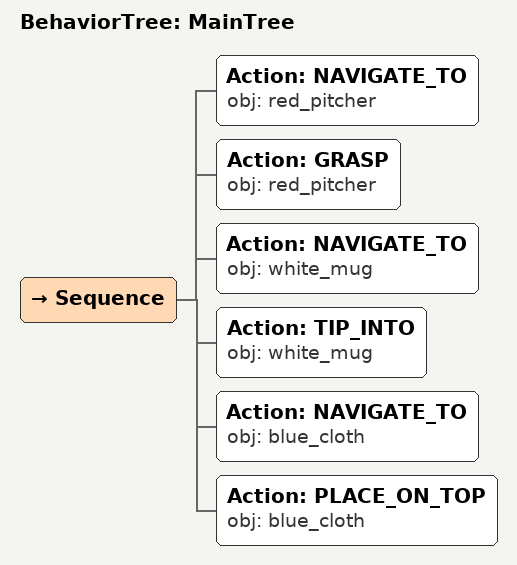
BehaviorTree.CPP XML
<root main_tree_to_execute="MainTree">
  <BehaviorTree ID="MainTree">
    <Sequence>
      <!-- Navigate to red_pitcher -->
      <Action ID="NAVIGATE_TO" obj="red_pitcher" />
      <!-- Grasp red_pitcher -->
      <Action ID="GRASP" obj="red_pitcher" />
      <!-- Navigate to white_mug -->
      <Action ID="NAVIGATE_TO" obj="white_mug" />
      <!-- Tip into white_mug -->
      <Action ID="TIP_INTO" obj="white_mug" />
      <!-- Navigate to blue_cloth -->
      <Action ID="NAVIGATE_TO" obj="blue_cloth" />
      <!-- Place on blue_cloth -->
      <Action ID="PLACE_ON_TOP" obj="blue_cloth" />
    </Sequence>
  </BehaviorTree>
</root>
